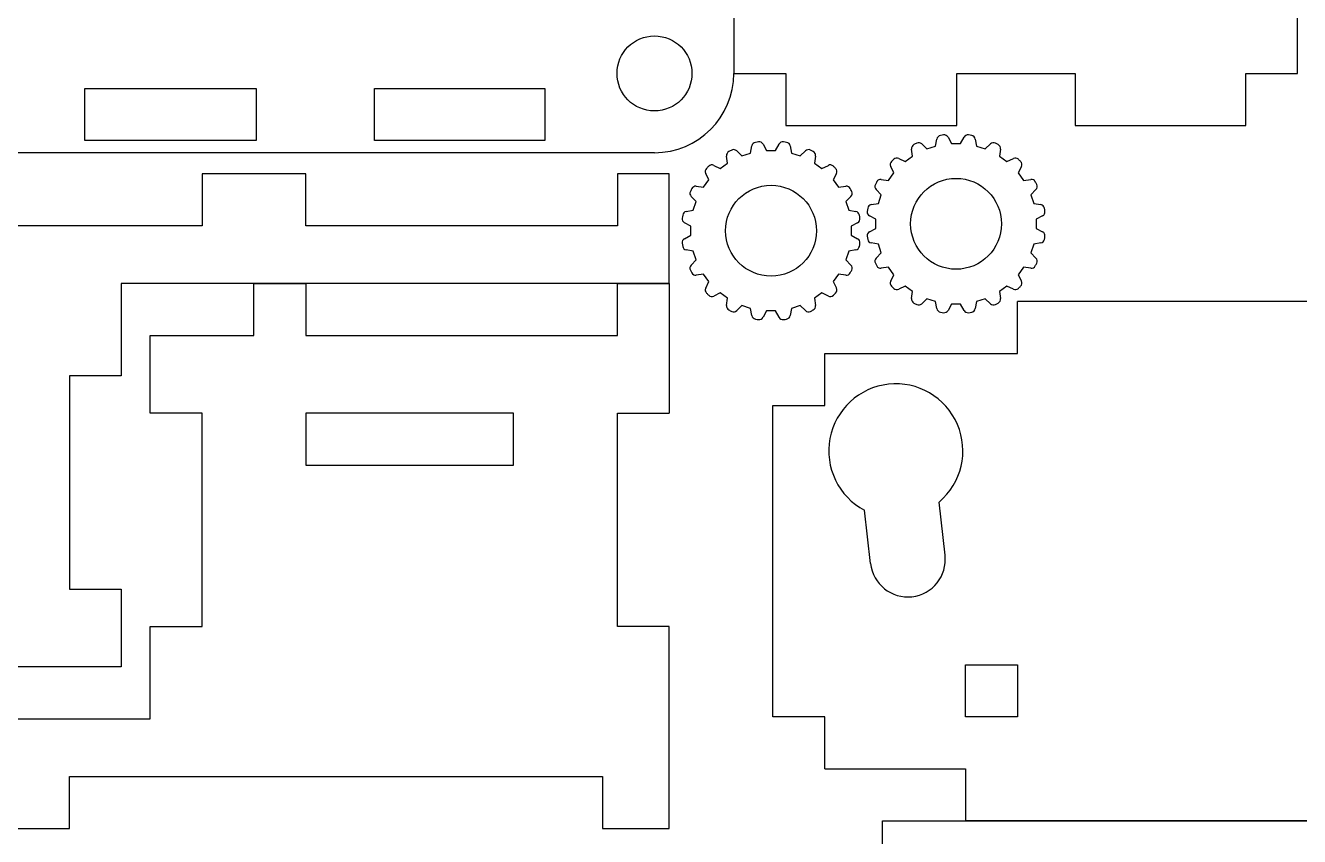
# Model space of a CAD drawing. Extents: x 0 to 9291, y 0 to 595.
# Drawn here: x 147.2 to 235.6, y 459.3 to 515.5 of the extents above; entities that cross this region are included whole.
import ezdxf

# ---------------------------------------------------------------- set-up
doc = ezdxf.new("R2010")
doc.units = 0
doc.layers.add('FINAL', color=8, linetype='CONTINUOUS')

msp = doc.modelspace()

# ---------------------------------------------------------------- linework, layer by layer
at = {"layer": 'FINAL', "linetype": 'CONTINUOUS'}
for p, q in [((196.321, 557.58), (196.321, 512.18)), ((235.42, 512.18), (235.42, 557.58)), ((196.321, 521.28), (196.321, 512.18)), ((196.321, 512.18), (199.921, 512.18)), ((199.921, 512.18), (199.921, 508.58)), ((211.797, 512.18), (219.997, 512.18)), ((211.797, 508.58), (211.797, 512.18)), ((219.997, 512.18), (219.997, 508.58)), ((231.82, 512.18), (235.42, 512.18)), ((231.82, 508.58), (231.82, 512.18)), ((151.323, 511.134), (163.198, 511.134)), ((151.323, 507.536), (151.323, 511.134)), ((163.198, 511.134), (163.198, 507.534)), ((171.398, 511.134), (183.221, 511.134)), ((171.398, 507.536), (171.398, 511.134)), ((183.221, 511.134), (183.221, 507.536)), ((199.921, 508.58), (211.797, 508.58)), ((219.997, 508.58), (231.82, 508.58)), ((163.198, 507.534), (151.323, 507.536)), ((183.221, 507.536), (171.398, 507.536)), ((197.486, 506.659), (197.573, 507.151)), ((198.351, 507.275), (198.585, 506.833)), ((199.22, 506.833), (199.455, 507.275)), ((200.233, 507.151), (200.32, 506.659)), ((209.352, 507.289), (209.712, 506.942)), ((209.712, 506.942), (210.316, 507.138)), ((210.316, 507.138), (210.403, 507.63)), ((211.181, 507.754), (211.415, 507.312)), ((211.415, 507.312), (212.05, 507.312)), ((212.05, 507.312), (212.285, 507.754)), ((213.063, 507.63), (213.15, 507.138)), ((213.15, 507.138), (213.754, 506.942)), ((213.754, 506.942), (214.113, 507.289)), ((190.821, 506.68), (143.723, 506.68)), ((195.89, 505.957), (195.82, 506.452)), ((196.522, 506.81), (196.882, 506.463)), ((196.882, 506.463), (197.486, 506.659)), ((198.585, 506.833), (199.22, 506.833)), ((200.32, 506.659), (200.924, 506.463)), ((200.924, 506.463), (201.283, 506.81)), ((201.985, 506.452), (201.915, 505.957)), ((207.757, 506.282), (208.206, 506.063)), ((208.206, 506.063), (208.72, 506.437)), ((208.72, 506.437), (208.651, 506.932)), ((214.815, 506.932), (214.746, 506.437)), ((214.746, 506.437), (215.259, 506.063)), ((215.259, 506.063), (215.709, 506.282)), ((194.927, 505.803), (195.376, 505.584)), ((195.376, 505.584), (195.89, 505.957)), ((201.915, 505.957), (202.429, 505.584)), ((202.429, 505.584), (202.879, 505.803)), ((207.419, 505.276), (207.2, 505.726)), ((216.266, 505.726), (216.046, 505.276)), ((166.648, 505.212), (159.448, 505.212)), ((159.448, 505.212), (159.448, 501.612)), ((166.648, 501.612), (166.648, 505.212)), ((191.848, 505.212), (188.248, 505.212)), ((188.248, 505.212), (188.248, 501.612)), ((191.848, 497.612), (191.848, 505.212)), ((194.216, 504.283), (194.589, 504.797)), ((194.589, 504.797), (194.37, 505.246)), ((203.436, 505.246), (203.216, 504.797)), ((203.216, 504.797), (203.59, 504.283)), ((206.551, 504.832), (207.046, 504.762)), ((207.046, 504.762), (207.419, 505.276)), ((216.046, 505.276), (216.42, 504.762)), ((216.42, 504.762), (216.915, 504.832)), ((193.71, 503.291), (193.363, 503.651)), ((193.721, 504.353), (194.216, 504.283)), ((203.59, 504.283), (204.085, 504.353)), ((204.442, 503.651), (204.095, 503.291)), ((206.541, 503.771), (206.193, 504.13)), ((206.344, 503.167), (206.541, 503.771)), ((217.272, 504.13), (216.925, 503.771)), ((216.925, 503.771), (217.121, 503.167)), ((193.514, 502.687), (193.71, 503.291)), ((204.095, 503.291), (204.291, 502.687)), ((205.852, 503.08), (206.344, 503.167)), ((217.121, 503.167), (217.614, 503.08)), ((193.022, 502.601), (193.514, 502.687)), ((204.291, 502.687), (204.784, 502.601)), ((206.17, 502.067), (205.729, 502.302)), ((206.17, 501.432), (206.17, 502.067)), ((217.737, 502.302), (217.295, 502.067)), ((217.295, 502.067), (217.295, 501.432)), ((159.448, 501.612), (122.482, 501.612)), ((188.248, 501.612), (166.648, 501.612)), ((193.34, 501.588), (192.899, 501.823)), ((192.899, 500.718), (193.34, 500.953)), ((193.34, 500.953), (193.34, 501.588)), ((204.907, 501.823), (204.465, 501.588)), ((204.465, 501.588), (204.465, 500.953)), ((204.465, 500.953), (204.907, 500.718)), ((205.729, 501.197), (206.17, 501.432)), ((217.295, 501.432), (217.737, 501.197)), ((206.344, 500.333), (205.852, 500.42)), ((206.541, 499.729), (206.344, 500.333)), ((217.121, 500.333), (216.925, 499.729)), ((217.614, 500.42), (217.121, 500.333)), ((193.514, 499.854), (193.022, 499.94)), ((193.363, 498.89), (193.71, 499.25)), ((193.71, 499.25), (193.514, 499.854)), ((204.291, 499.854), (204.095, 499.25)), ((204.095, 499.25), (204.442, 498.89)), ((204.784, 499.94), (204.291, 499.854)), ((206.193, 499.369), (206.541, 499.729)), ((216.925, 499.729), (217.272, 499.369)), ((207.046, 498.737), (206.551, 498.667)), ((207.419, 498.223), (207.046, 498.737)), ((216.42, 498.737), (216.046, 498.223)), ((216.915, 498.667), (216.42, 498.737)), ((191.848, 497.612), (153.848, 497.612)), ((153.848, 497.612), (153.848, 491.212)), ((163.048, 497.612), (166.648, 497.612)), ((163.048, 494.012), (163.048, 497.612)), ((166.648, 497.612), (166.648, 494.012)), ((188.248, 494.012), (188.248, 497.612)), ((188.248, 497.612), (191.848, 497.612)), ((191.848, 497.612), (191.848, 488.621)), ((194.216, 498.258), (193.721, 498.188)), ((194.589, 497.744), (194.216, 498.258)), ((194.37, 497.295), (194.589, 497.744)), ((203.59, 498.258), (203.216, 497.744)), ((203.216, 497.744), (203.436, 497.295)), ((204.085, 498.188), (203.59, 498.258)), ((207.2, 497.774), (207.419, 498.223)), ((208.206, 497.436), (207.757, 497.217)), ((208.72, 497.063), (208.206, 497.436)), ((215.259, 497.436), (214.746, 497.063)), ((215.709, 497.217), (215.259, 497.436)), ((216.046, 498.223), (216.266, 497.774)), ((195.376, 496.957), (194.927, 496.738)), ((195.89, 496.584), (195.376, 496.957)), ((195.82, 496.089), (195.89, 496.584)), ((202.429, 496.957), (201.915, 496.584)), ((201.915, 496.584), (201.985, 496.089)), ((202.879, 496.738), (202.429, 496.957)), ((208.651, 496.568), (208.72, 497.063)), ((209.712, 496.557), (209.352, 496.21)), ((210.316, 496.361), (209.712, 496.557)), ((213.754, 496.557), (213.15, 496.361)), ((214.113, 496.21), (213.754, 496.557)), ((214.746, 497.063), (214.815, 496.568)), ((196.882, 496.078), (196.522, 495.731)), ((197.486, 495.882), (196.882, 496.078)), ((197.573, 495.39), (197.486, 495.882)), ((198.585, 495.708), (198.351, 495.266)), ((199.22, 495.708), (198.585, 495.708)), ((199.455, 495.266), (199.22, 495.708)), ((200.32, 495.882), (200.233, 495.39)), ((200.924, 496.078), (200.32, 495.882)), ((201.283, 495.731), (200.924, 496.078)), ((210.403, 495.869), (210.316, 496.361)), ((211.415, 496.187), (211.181, 495.746)), ((212.05, 496.187), (211.415, 496.187)), ((212.285, 495.746), (212.05, 496.187)), ((213.15, 496.361), (213.063, 495.869)), ((244.372, 496.354), (215.987, 496.354)), ((215.987, 492.754), (215.987, 496.354)), ((155.848, 494.012), (163.048, 494.012)), ((155.848, 488.621), (155.848, 494.012)), ((166.648, 494.012), (188.248, 494.012)), ((202.633, 492.754), (215.987, 492.754)), ((202.633, 489.154), (202.633, 492.754)), ((153.848, 491.212), (150.248, 491.212)), ((150.248, 491.212), (150.248, 476.407)), ((159.448, 488.621), (155.848, 488.621)), ((159.448, 473.816), (159.448, 488.621)), ((181.048, 488.621), (166.648, 488.621)), ((166.648, 488.621), (166.648, 485.021)), ((181.048, 485.021), (181.048, 488.621)), ((188.248, 473.816), (188.248, 488.621)), ((188.248, 488.621), (191.848, 488.621)), ((199.033, 467.554), (199.033, 489.154)), ((199.033, 489.154), (202.633, 489.154)), ((166.648, 485.021), (181.048, 485.021)), ((210.972, 478.76), (210.564, 482.456)), ((205.804, 478.189), (205.395, 481.885)), ((150.248, 476.407), (153.848, 476.407)), ((153.848, 476.407), (153.848, 471.016)), ((155.848, 473.816), (159.448, 473.816)), ((155.848, 467.416), (155.848, 473.816)), ((191.848, 473.816), (188.248, 473.816)), ((191.848, 459.816), (191.848, 473.816)), ((153.848, 471.016), (146.648, 471.016)), ((212.387, 471.154), (215.987, 471.154)), ((212.387, 467.554), (212.387, 471.154)), ((215.987, 471.154), (215.987, 467.554)), ((117.848, 467.416), (155.848, 467.416)), ((202.633, 467.554), (199.033, 467.554)), ((202.633, 463.954), (202.633, 467.554)), ((215.987, 467.554), (212.387, 467.554)), ((202.633, 463.954), (212.387, 463.954)), ((212.387, 463.954), (212.387, 460.354)), ((150.248, 463.416), (187.215, 463.416)), ((150.248, 459.816), (150.248, 463.416)), ((187.215, 463.416), (187.215, 459.816)), ((206.633, 460.354), (253.726, 460.354)), ((206.633, 456.754), (206.633, 460.354)), ((247.972, 460.354), (212.387, 460.354)), ((143.048, 459.816), (150.248, 459.816)), ((187.215, 459.816), (191.848, 459.816))]:
    msp.add_line(p, q, dxfattribs=at)
for centre, radius in [((190.821, 512.18), 2.6), ((211.733, 501.75), 3.15), ((198.903, 501.271), 3.15)]:
    msp.add_circle(centre, radius, dxfattribs=at)
for centre, radius, start, end in [((190.821, 512.18), 5.5, 270, 0), ((197.873, 507.098), 0.305, 100.0227, 170), ((198.903, 501.271), 6.223, 97.9773, 100.0227), ((198.081, 507.131), 0.305, 28, 97.9773), ((199.724, 507.131), 0.305, 82.0227, 152), ((198.903, 501.271), 6.223, 79.9773, 82.0227), ((199.933, 507.098), 0.305, 10, 79.9773), ((208.952, 506.974), 0.305, 118.0227, 188), ((211.733, 501.75), 6.223, 115.9773, 118.0227), ((209.141, 507.07), 0.305, 46, 115.9773), ((210.703, 507.578), 0.305, 100.0227, 170), ((211.733, 501.75), 6.223, 97.9773, 100.0227), ((210.912, 507.611), 0.305, 28, 97.9773), ((212.554, 507.611), 0.305, 82.0227, 152), ((211.733, 501.75), 6.223, 79.9773, 82.0227), ((212.763, 507.578), 0.305, 10, 79.9773), ((214.325, 507.07), 0.305, 64.0227, 134), ((211.733, 501.75), 6.223, 61.9773, 64.0227), ((214.513, 506.974), 0.305, 352, 61.9773), ((196.122, 506.495), 0.305, 118.0227, 188), ((198.903, 501.271), 6.223, 115.9773, 118.0227), ((196.31, 506.591), 0.305, 46, 115.9773), ((201.495, 506.591), 0.305, 64.0227, 134), ((198.903, 501.271), 6.223, 61.9773, 64.0227), ((201.683, 506.495), 0.305, 352, 61.9773), ((207.623, 506.009), 0.305, 64, 133.9773), ((215.842, 506.009), 0.305, 46.0227, 116), ((194.644, 505.38), 0.305, 136.0227, 206), ((198.903, 501.271), 6.223, 133.9773, 136.0227), ((194.793, 505.529), 0.305, 64, 133.9773), ((203.012, 505.529), 0.305, 46.0227, 116), ((198.903, 501.271), 6.223, 43.9773, 46.0227), ((203.162, 505.38), 0.305, 334, 43.9773), ((207.474, 505.859), 0.305, 136.0227, 206), ((211.733, 501.75), 6.223, 133.9773, 136.0227), ((211.733, 501.75), 6.223, 43.9773, 46.0227), ((215.992, 505.859), 0.305, 334, 43.9773), ((211.733, 501.75), 6.223, 151.9773, 154.0227), ((206.508, 504.53), 0.305, 82, 151.9773), ((216.957, 504.53), 0.305, 28.0227, 98), ((211.733, 501.75), 6.223, 25.9773, 28.0227), ((193.582, 503.863), 0.305, 154.0227, 224), ((198.903, 501.271), 6.223, 151.9773, 154.0227), ((193.678, 504.051), 0.305, 82, 151.9773), ((204.127, 504.051), 0.305, 28.0227, 98), ((198.903, 501.271), 6.223, 25.9773, 28.0227), ((204.223, 503.863), 0.305, 316, 25.9773), ((206.413, 504.342), 0.305, 154.0227, 224), ((217.053, 504.342), 0.305, 316, 25.9773), ((211.733, 501.75), 6.223, 169.9773, 172.0227), ((205.905, 502.78), 0.305, 100, 169.9773), ((217.561, 502.78), 0.305, 10.0227, 80), ((211.733, 501.75), 6.223, 7.9773, 10.0227), ((193.042, 502.092), 0.305, 172.0227, 242), ((198.903, 501.271), 6.223, 169.9773, 172.0227), ((193.075, 502.301), 0.305, 100, 169.9773), ((204.731, 502.301), 0.305, 10.0227, 80), ((204.764, 502.092), 0.305, 298, 7.9773), ((198.903, 501.271), 6.223, 7.9773, 10.0227), ((205.872, 502.571), 0.305, 172.0227, 242), ((217.594, 502.571), 0.305, 298, 7.9773), ((205.872, 500.928), 0.305, 118, 187.9773), ((217.594, 500.928), 0.305, 352.0227, 62), ((193.042, 500.449), 0.305, 118, 187.9773), ((198.903, 501.271), 6.223, 187.9773, 190.0227), ((193.075, 500.241), 0.305, 190.0227, 260), ((204.731, 500.241), 0.305, 280, 349.9773), ((204.764, 500.449), 0.305, 352.0227, 62), ((198.903, 501.271), 6.223, 349.9773, 352.0227), ((211.733, 501.75), 6.223, 187.9773, 190.0227), ((205.905, 500.72), 0.305, 190.0227, 260), ((217.561, 500.72), 0.305, 280, 349.9773), ((211.733, 501.75), 6.223, 349.9773, 352.0227), ((206.413, 499.157), 0.305, 136, 205.9773), ((217.053, 499.157), 0.305, 334.0227, 44), ((193.582, 498.678), 0.305, 136, 205.9773), ((198.903, 501.271), 6.223, 205.9773, 208.0227), ((193.678, 498.49), 0.305, 208.0227, 278), ((204.127, 498.49), 0.305, 262, 331.9773), ((198.903, 501.271), 6.223, 331.9773, 334.0227), ((204.223, 498.678), 0.305, 334.0227, 44), ((211.733, 501.75), 6.223, 205.9773, 208.0227), ((206.508, 498.969), 0.305, 208.0227, 278), ((216.957, 498.969), 0.305, 262, 331.9773), ((211.733, 501.75), 6.223, 331.9773, 334.0227), ((207.474, 497.64), 0.305, 154, 223.9773), ((211.733, 501.75), 6.223, 223.9773, 226.0227), ((211.733, 501.75), 6.223, 313.9773, 316.0227), ((215.992, 497.64), 0.305, 316.0227, 26), ((194.644, 497.161), 0.305, 154, 223.9773), ((198.903, 501.271), 6.223, 223.9773, 226.0227), ((194.793, 497.012), 0.305, 226.0227, 296), ((203.012, 497.012), 0.305, 244, 313.9773), ((198.903, 501.271), 6.223, 313.9773, 316.0227), ((203.162, 497.161), 0.305, 316.0227, 26), ((207.623, 497.491), 0.305, 226.0227, 296), ((208.952, 496.525), 0.305, 172, 241.9773), ((214.513, 496.525), 0.305, 298.0227, 8), ((215.842, 497.491), 0.305, 244, 313.9773), ((196.122, 496.046), 0.305, 172, 241.9773), ((198.903, 501.271), 6.223, 241.9773, 244.0227), ((196.31, 495.95), 0.305, 244.0227, 314), ((201.495, 495.95), 0.305, 226, 295.9773), ((198.903, 501.271), 6.223, 295.9773, 298.0227), ((201.683, 496.046), 0.305, 298.0227, 8), ((211.733, 501.75), 6.223, 241.9773, 244.0227), ((209.141, 496.429), 0.305, 244.0227, 314), ((210.703, 495.922), 0.305, 190, 259.9773), ((210.912, 495.889), 0.305, 262.0227, 332), ((212.554, 495.889), 0.305, 208, 277.9773), ((212.763, 495.922), 0.305, 280.0227, 350), ((214.325, 496.429), 0.305, 226, 295.9773), ((211.733, 501.75), 6.223, 295.9773, 298.0227), ((197.873, 495.443), 0.305, 190, 259.9773), ((198.903, 501.271), 6.223, 259.9773, 262.0227), ((198.081, 495.41), 0.305, 262.0227, 332), ((199.724, 495.41), 0.305, 208, 277.9773), ((198.903, 501.271), 6.223, 277.9773, 280.0227), ((199.933, 495.443), 0.305, 280.0227, 350), ((211.733, 501.75), 6.223, 259.9773, 262.0227), ((211.733, 501.75), 6.223, 277.9773, 280.0227), ((207.556, 486.003), 4.65, 310.30056, 242.3079), ((208.388, 478.475), 2.6, 186.30423, 6.30423)]:
    msp.add_arc(centre, radius, start, end, dxfattribs=at)

doc.saveas('drawing.dxf')
